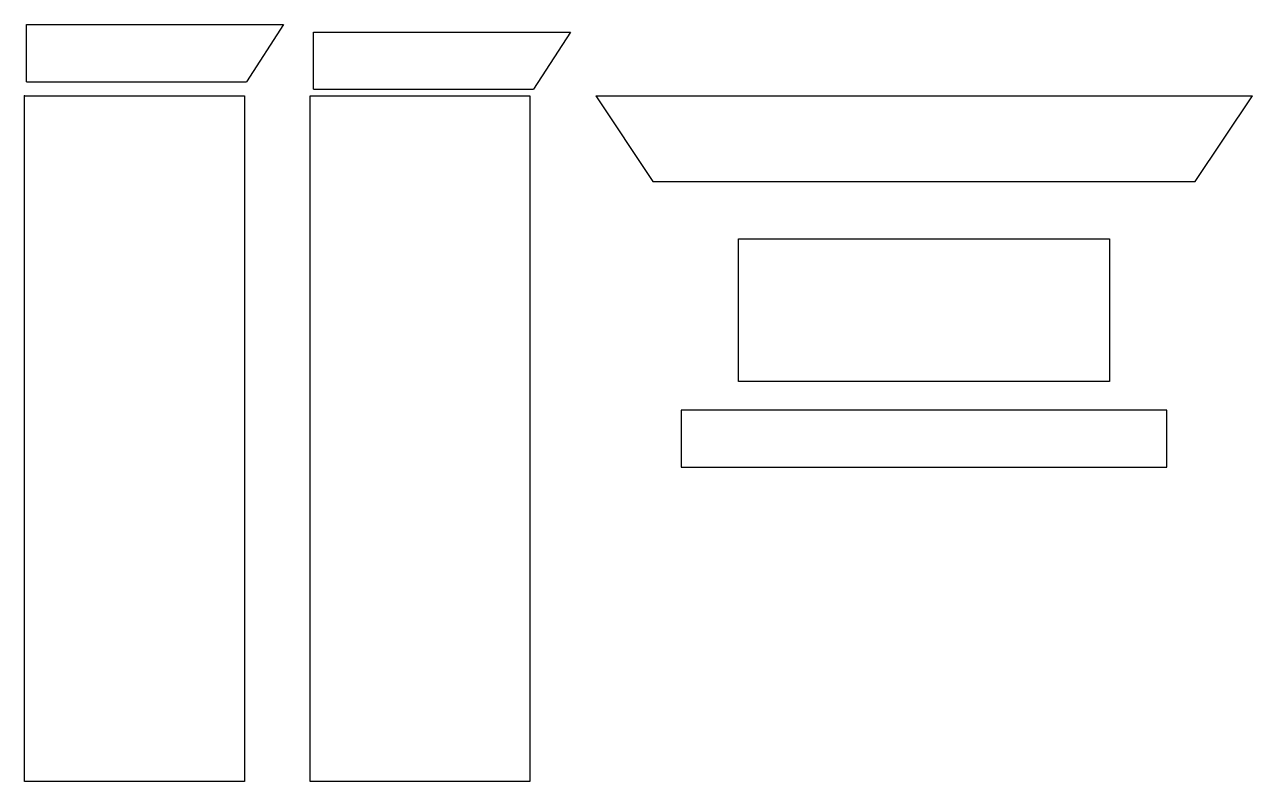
# Model space of a CAD drawing. Header units: centimetres. Extents: x 0 to 43, y -24 to 2.5.
import ezdxf

# ---------------------------------------------------------------- set-up
doc = ezdxf.new("R2010")
doc.units = ezdxf.units.CM
doc.header["$MEASUREMENT"] = 0
doc.layers.add('kami_2 v4_Sketch1', color=7, linetype='Continuous')
doc.layers.add('kami_2 v4_Sketch2', color=7, linetype='Continuous')

msp = doc.modelspace()

# ---------------------------------------------------------------- linework, layer by layer
at = {"layer": 'kami_2 v4_Sketch1'}
for p, q in [((0, -24), (0, 0)), ((0, 0), (7.7, 0)), ((7.7, 0), (7.7, -24)), ((7.7, -24), (0, -24))]:
    msp.add_line(p, q, dxfattribs=at)
msp.add_point((0, 0), dxfattribs=at)
at = {"layer": 'kami_2 v4_Sketch2'}
for p, q in [((0.07, 0.497), (0.07, 2.497)), ((0.07, 2.497), (9.07, 2.497)), ((9.07, 2.497), (7.77, 0.497)), ((10.122, 2.233), (19.122, 2.233)), ((10.122, 0.233), (10.122, 2.233)), ((19.122, 2.233), (17.822, 0.233)), ((0.07, 0.497), (7.77, 0.497)), ((10, -24), (10, 0)), ((10, 0), (17.7, 0)), ((10.122, 0.233), (17.822, 0.233)), ((17.7, 0), (17.7, -24)), ((20, 0), (22, -3)), ((20, 0), (43, 0)), ((41, -3), (43, 0)), ((22, -3), (41, -3)), ((25, -10), (25, -5)), ((25, -5), (38, -5)), ((38, -5), (38, -10)), ((38, -10), (25, -10)), ((23, -11), (23, -13)), ((40, -11), (23, -11)), ((40, -13), (40, -11)), ((23, -13), (40, -13)), ((17.7, -24), (10, -24))]:
    msp.add_line(p, q, dxfattribs=at)
msp.add_point((0, 0), dxfattribs=at)

doc.saveas('drawing.dxf')
